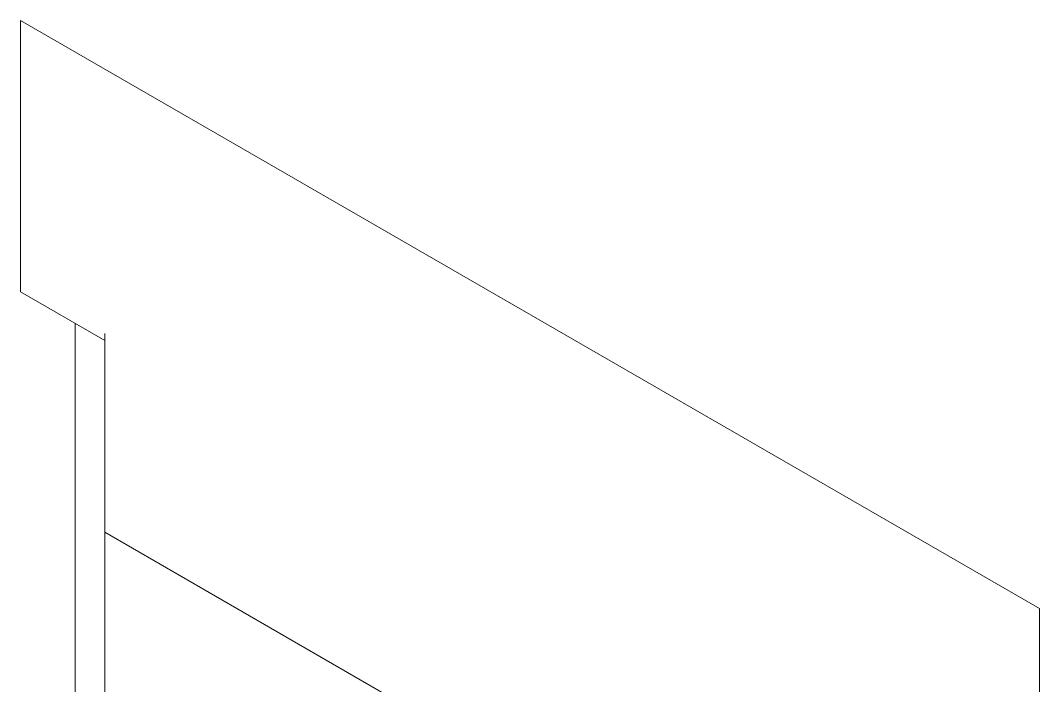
# Model space of a CAD drawing. Header units: inches. Extents: x 67248 to 85686, y -40174 to -31152.
# Drawn here: x 75386.5 to 75396.43, y -37917.24 to -37910.76 of the extents above; entities that cross this region are included whole.
import ezdxf

# ---------------------------------------------------------------- set-up
doc = ezdxf.new("R2010")
doc.units = ezdxf.units.IN
doc.header["$MEASUREMENT"] = 0

# ---------------------------------------------------------------- blocks, each defined once
blk = doc.blocks.new('ET200S')
at = {"lineweight": 0}
for p, q in [((87.8258, 13.5742), (87.8258, 11.1247)), ((87.8258, 13.5742), (97.0182, 8.267)), ((87.8258, 11.1247), (88.587, 10.6852)), ((88.3207, 10.8389), (88.3207, -28.3532)), ((88.587, -28.1995), (88.587, 10.7477)), ((96.5232, 4.3743), (88.587, 8.9562)), ((97.0182, 8.267), (97.0182, 5.8175))]:
    blk.add_line(p, q, dxfattribs=at)

msp = doc.modelspace()

# ---------------------------------------------------------------- block references
at = {"xscale": 1.08, "yscale": 1.08, "zscale": 1.08}
msp.add_blockref('ET200S', (75291.6483, -37925.4172, 0.3325), dxfattribs=at)

doc.saveas('drawing.dxf')
